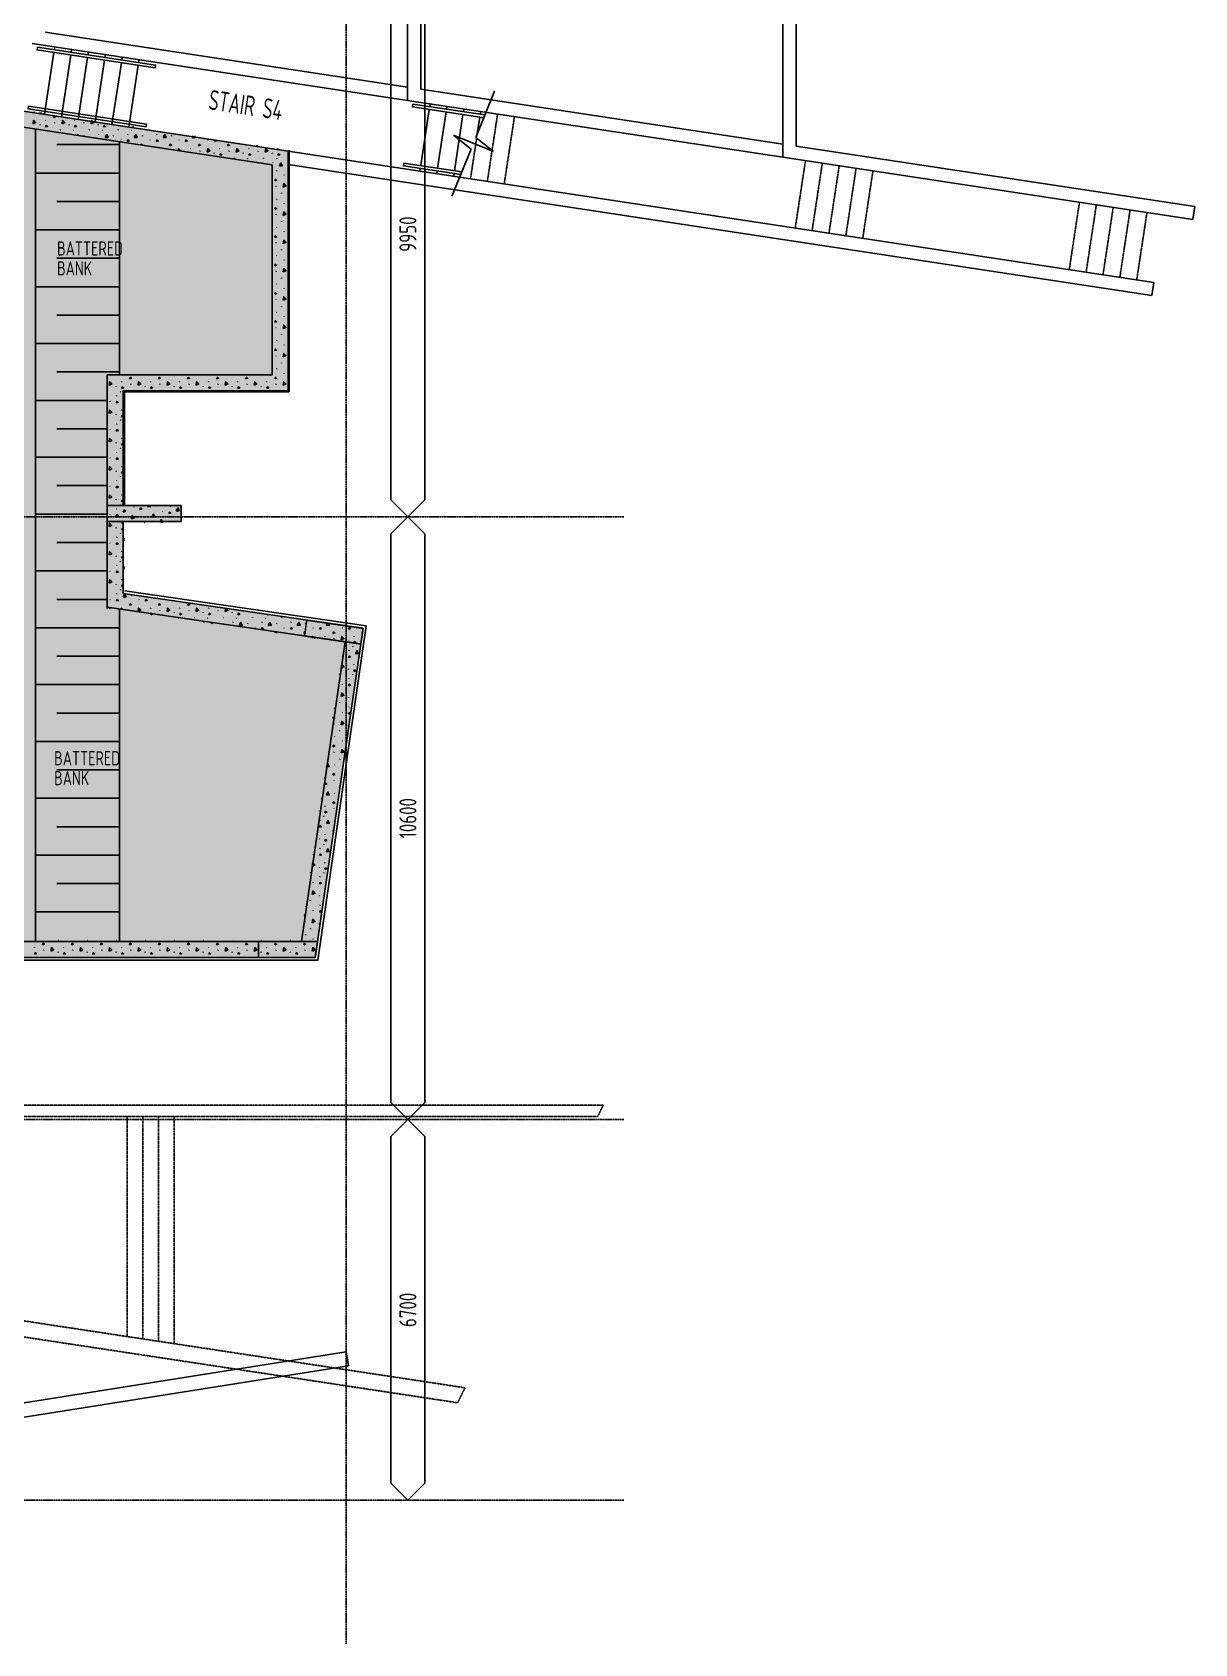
# Model space of a CAD drawing. Header units: millimetres. Extents: x -45258 to 103756, y -3540 to 105026.
# Drawn here: x 73453 to 93894, y -2981 to 25369 of the extents above; entities that cross this region are included whole.
import ezdxf
from ezdxf.enums import TextEntityAlignment as Align

# ---------------------------------------------------------------- set-up
doc = ezdxf.new("R2010")
doc.units = ezdxf.units.MM
doc.header["$LTSCALE"] = 0.4
for name, pattern in [('BLD-80-FL-2$0$CENTER', [50.8, 31.75, -6.35, 6.35, -6.35]), ('BLD-80-FL-2$0$DASHEDX2', [38.1, 25.4, -12.7]), ('BLD-80-FL-2$0$HIDDEN', [0.375, 0.25, -0.125])]:
    doc.linetypes.add(name, pattern=pattern)
for name, color, linetype in [('BLD-80-FL-2$0$FL-EXST-8CO', 8, 'Continuous'), ('BLD-80-FL-2$0$SI-HTCH-8C0', 8, 'Continuous'), ('BLD-80-FL-2$0$SR-METL-8CO-EXST', 8, 'Continuous'), ('BLD-80-FL-2$0$ST-EXST-7CO', 7, 'Continuous'), ('BLD-80-FL-2$0$ST-GRID-9CE', 9, 'BLD-80-FL-2$0$CENTER'), ('BLD-80-FL-2$0$TX-EXST-6CO', 6, 'Continuous'), ('BLD-80-FL-2$0$TX-MISC-7CO-100', 7, 'Continuous'), ('BLD-80-FL-2$0$WA-HTCH-8CO-EXST', 8, 'Continuous'), ('BLD-80-FL-2$0$WA-MASN-3CO-EXST', 3, 'Continuous'), ('BLD-80-FL-2$0$WA-MASN-6CO-EXST', 6, 'Continuous'), ('BLD-80-FL-2$0$WA-MASN-6DA2-EXST', 6, 'BLD-80-FL-2$0$DASHEDX2'), ('XREF', 8, 'Continuous')]:
    doc.layers.add(name, color=color, linetype=linetype)
doc.layers.add('BLD-80-FL-2$0$SI-BUIL-253CO', color=253, linetype='Continuous', lineweight=25)
doc.styles.add('BLD-80-FL-2$0$ISO3098B', font='isocp2.shx', dxfattribs={"width": 0.8})
doc.styles.add('BLD-80-FL-2$0$STANDARD', font='isocp2.shx', dxfattribs={"width": 0.8})
doc.dimstyles.new('BLD-80-FL-2$0$GRID-DIMS-100', dxfattribs={"dimtxt": 300, "dimasz": 100, "dimexe": 3, "dimexo": 1, "dimgap": 0.5, "dimtad": 0, "dimdec": 1, "dimdsep": 46, "dimtxsty": 'BLD-80-FL-2$0$STANDARD', "dimblk": 'BLD-80-FL-2$0$GRID-DIMS', "dimcen": 2.5, "dimdle": 3, "dimse1": 1, "dimse2": 1, "dimsd1": 1, "dimsd2": 1, "dimclrd": 255, "dimclre": 8, "dimclrt": 2, "dimadec": 0, "dimazin": 0, "dimtfac": 1, "dimtdec": 1, "dimtmove": 2, "dimatfit": 3, "dimldrblk": 'BLD-80-FL-2$0$_None', "dimfxl": 3, "dimtolj": 1, "dimtzin": 0, "dimarcsym": 0})

# ---------------------------------------------------------------- blocks, each defined once
blk = doc.blocks.new('*D59')
at = {"layer": 'Defpoints', "color": 0, "transparency": 16777216}
for p in [(80285, 6700), (80285, 6700), (80285, 0)]:
    blk.add_point(p, dxfattribs=at)
at = {"layer": 'BLD-80-FL-2$0$TX-MISC-7CO-100', "color": 2, "transparency": 16777216, "insert": (80285, 3350), "char_height": 300, "attachment_point": 5, "rotation": 90, "style": 'BLD-80-FL-2$0$STANDARD'}
blk.add_mtext('\\A1;6700', dxfattribs=at)
blk = doc.blocks.new('BLD-80-FL-2$0$_None')
blk = doc.blocks.new('BLD-80-FL-2$0$GRID-DIMS')
for p in [(-3, 3), (-3, -3)]:
    blk.add_line(p, (0, 0))
blk = doc.blocks.new('*D60')
at = {"layer": 'Defpoints', "color": 0, "transparency": 16777216}
for p in [(80285, 27250), (80285, 27250), (80285, 17300)]:
    blk.add_point(p, dxfattribs=at)
at = {"layer": 'BLD-80-FL-2$0$TX-MISC-7CO-100', "color": 2, "transparency": 16777216, "insert": (80285, 22275), "char_height": 300, "attachment_point": 5, "rotation": 90, "style": 'BLD-80-FL-2$0$STANDARD'}
blk.add_mtext('\\A1;9950', dxfattribs=at)
blk = doc.blocks.new('*D61')
at = {"layer": 'Defpoints', "color": 0, "transparency": 16777216}
for p in [(80285, 17300), (80285, 17300), (80285, 6700)]:
    blk.add_point(p, dxfattribs=at)
at = {"layer": 'BLD-80-FL-2$0$TX-MISC-7CO-100', "color": 2, "transparency": 16777216, "insert": (80285, 12000), "char_height": 300, "attachment_point": 5, "rotation": 90, "style": 'BLD-80-FL-2$0$STANDARD'}
blk.add_mtext('\\A1;10600', dxfattribs=at)
blk = doc.blocks.new('BLD-80-FL-2', base_point=(226.58, 457.44))
at = {"layer": 'BLD-80-FL-2$0$SI-BUIL-253CO'}
h = blk.add_hatch(color=256, dxfattribs=at)
h.dxf.hatch_style = 1
h.paths.add_polyline_path([(79497.19, 15340.27), (75279.99, 15952.41), (75279.99, 17220), (76299.98, 17220), (76299.98, 17500), (75279.99, 17500), (75279.98, 19520), (78179.98, 19520), (78179.98, 23732.81), (69299.98, 25079.82), (69299.98, 24796.62), (69251.99, 24480.24), (69138.07, 24062.6), (69424.79, 24019.11), (69529.76, 24711.14), (72449.98, 24268.19), (72449.98, 17500.05), (71699.99, 17500.05), (71699.99, 17100.04), (72449.98, 17100.04), (72449.99, 9880.05), (72049.99, 9880.05), (72049.99, 9500.05), (72454.99, 9500.05), (72454.99, 6950.04), (65099.99, 6950.02), (65099.99, 6450.04), (66049.98, 6450.04), (66049.98, 150.05), (65099.98, 150.04), (65099.98, -129.96), (66899.98, -129.95), (66899.98, 150.05), (66349.98, 150.05), (66349.98, 1795.51), (73349.99, 2900.8), (73349.99, 9550.05), (78656.72, 9550.05)])
at = {"layer": 'BLD-80-FL-2$0$FL-EXST-8CO'}
for p, q in [((74075.46, 25569.15), (74067.96, 25519.71)), ((74372.07, 25524.16), (74364.57, 25474.72)), ((74060.46, 25470.28), (73895.49, 24382.72)), ((74357.07, 25425.29), (74192.1, 24337.73)), ((74653.68, 25380.3), (74488.7, 24292.74)), ((74668.67, 25479.16), (74661.18, 25429.73)), ((74950.28, 25335.3), (74785.31, 24247.75)), ((74965.28, 25434.17), (74957.78, 25384.74)), ((75246.89, 25290.31), (75081.92, 24202.75)), ((75261.89, 25389.18), (75254.39, 25339.74)), ((75543.5, 25245.32), (75378.52, 24157.76)), ((75558.49, 25344.19), (75551, 25294.75)), ((81478.68, 23972.52), (81810.2, 24787.69)), ((80660.46, 24469.12), (80510.49, 23480.43)), ((80675.46, 24567.99), (80667.96, 24518.55)), ((80957.07, 24424.13), (80807.1, 23435.44)), ((80972.07, 24523), (80964.57, 24473.56)), ((81268.68, 24478), (81261.18, 24428.57)), ((81565.28, 24433.01), (81557.78, 24383.58)), ((81253.68, 24379.13), (81103.7, 23390.45)), ((81550.28, 24334.14), (81505.39, 24038.2)), ((81085.24, 24013.79), (81789.25, 23727.47)), ((81395.8, 23768.73), (81085.24, 24013.79)), ((81789.25, 23727.47), (81478.68, 23972.52)), ((81060.51, 22944.3), (81395.8, 23768.73)), ((80502.99, 23431), (80495.49, 23381.56)), ((80799.6, 23386), (80792.1, 23336.57)), ((81096.2, 23341.01), (81088.71, 23291.58))]:
    blk.add_line(p, q, dxfattribs=at)
at = {"layer": 'BLD-80-FL-2$0$SI-BUIL-253CO', "flags": 128}
blk.add_lwpolyline([(69299.98, 25079.82), (78179.98, 23732.81), (78179.98, 19520), (75279.98, 19520), (75279.99, 17500), (76299.98, 17500), (76299.98, 17220), (75279.99, 17220), (75279.99, 15952.41), (79497.19, 15340.27), (78656.72, 9550.05), (73349.99, 9550.05)], dxfattribs=at)
blk.add_lwpolyline([(69299.98, 25079.82), (78179.98, 23732.81), (78179.98, 19520), (75279.98, 19520), (75279.99, 17500), (76299.98, 17500), (76299.98, 17220), (75279.99, 17220), (75279.99, 15952.41), (79497.19, 15340.27), (78656.72, 9550.05), (73349.99, 9550.05)], dxfattribs=at)
at = {"layer": 'BLD-80-FL-2$0$SI-HTCH-8C0'}
for p, q in [((73740, 9850.05), (73739.98, 24123.11)), ((85138.44, 24113.51), (85141.73, 24120.68)), ((75214.98, 23850.05), (74114.98, 23850.05)), ((75214.98, 19800), (75214.98, 23899.35)), ((75214.98, 23350.05), (73739.99, 23350.05)), ((75214.98, 22850.05), (74114.98, 22850.05)), ((75214.98, 22350.05), (73739.99, 22350.05)), ((75214.98, 21850.05), (74114.98, 21850.05)), ((75214.98, 21350.05), (73739.99, 21350.05)), ((75214.98, 20850.05), (74114.98, 20850.05)), ((75214.98, 20350.05), (73739.99, 20350.05)), ((75214.98, 19850.05), (74114.98, 19850.05)), ((74999.98, 19350.05), (73739.99, 19350.05)), ((74999.98, 18850.05), (74114.98, 18850.05)), ((74999.98, 18350.05), (73739.99, 18350.05)), ((74999.98, 17850.05), (74114.98, 17850.05)), ((74999.99, 17350.05), (73739.99, 17350.05)), ((74999.99, 16850.05), (74114.98, 16850.05)), ((74999.99, 16350.05), (73739.99, 16350.05)), ((74999.99, 15850.05), (74114.98, 15850.05)), ((75214.99, 9850.05), (75214.99, 15678.91)), ((75214.99, 15350.05), (73739.99, 15350.05)), ((75214.99, 14850.05), (74114.99, 14850.05)), ((75214.99, 14350.05), (73739.99, 14350.05)), ((75214.99, 13850.05), (74114.99, 13850.05)), ((75214.99, 13350.05), (73739.99, 13350.05)), ((75214.99, 12850.05), (74114.99, 12850.05)), ((75214.99, 12350.05), (73739.99, 12350.05)), ((75214.99, 11850.05), (74114.99, 11850.05)), ((75214.99, 11350.05), (73740, 11350.05)), ((75214.99, 10850.05), (74114.99, 10850.05)), ((75214.99, 10350.05), (73740, 10350.05))]:
    blk.add_line(p, q, dxfattribs=at)
at = {"layer": 'BLD-80-FL-2$0$SR-METL-8CO-EXST'}
for points in [[(73771.35, 25564.71), (75847.6, 25249.76), (75840.1, 25200.32), (73763.86, 25515.27)], [(73613.88, 24526.59), (75690.13, 24211.64), (75682.63, 24162.2), (73606.38, 24477.15)], [(80371.36, 24563.55), (81635.78, 24371.75), (81628.28, 24322.31), (80363.86, 24514.11)]]:
    blk.add_lwpolyline(points, close=True, dxfattribs=at)
blk.add_lwpolyline([(81214.55, 23323.06), (80206.38, 23475.99), (80213.88, 23525.42), (81233.92, 23370.69)], dxfattribs=at)
at = {"layer": 'BLD-80-FL-2$0$ST-EXST-7CO', "linetype": 'BLD-80-FL-2$0$HIDDEN', "ltscale": 100}
for p, q in [((81861.89, 24388.02), (81681.92, 23201.59)), ((82158.5, 24343.03), (81978.53, 23156.6)), ((81493.64, 23960.72), (81385.31, 23246.58)), ((87275.46, 23566.83), (87095.49, 22380.4)), ((87572.07, 23521.83), (87392.1, 22335.41)), ((87868.68, 23476.84), (87688.71, 22290.42)), ((88165.28, 23431.85), (87985.31, 22245.42)), ((88461.89, 23386.86), (88281.92, 22200.43)), ((92093.59, 22835.96), (91913.62, 21649.53)), ((92390.19, 22790.97), (92210.22, 21604.54)), ((92686.8, 22745.98), (92506.83, 21559.55)), ((92983.41, 22700.98), (92803.44, 21514.56)), ((93280.01, 22655.99), (93100.04, 21469.56))]:
    blk.add_line(p, q, dxfattribs=at)
blk.add_lwpolyline([(75299.99, 17499.99), (75299.98, 19500), (78199.98, 19500), (78199.98, 23750)], dxfattribs=at)
for points in [[(78467.34, 15206.82), (79456.97, 15063.18), (79497.19, 15340.27), (78507.56, 15483.92)], [(77656.72, 9830.05), (78697.37, 9830.05), (78656.72, 9550.05), (77656.72, 9550.05)]]:
    blk.add_lwpolyline(points, close=True, dxfattribs=at)
at = {"layer": 'BLD-80-FL-2$0$ST-GRID-9CE'}
for p, q in [((79200, -2523.99), (79200, 31750)), ((84082.76, 17300), (-5320.19, 17300)), ((84082.76, 6700), (-5320.19, 6700)), ((84082.76, 0), (-5320.19, 0))]:
    blk.add_line(p, q, dxfattribs=at)
at = {"layer": 'BLD-80-FL-2$0$TX-MISC-7CO-100'}
for p, q in [((79985.37, 26950.08), (79985.37, 17600.08)), ((80585.37, 17600.08), (80585.37, 26950.08)), ((79985.37, 17600.08), (80285.37, 17300.08)), ((80285.37, 17300.08), (80585.37, 17600.08)), ((80285.37, 17300.08), (79985.37, 17000.08)), ((80585.37, 17000.08), (80285.37, 17300.08)), ((79985.37, 17000.08), (79985.37, 7000.08)), ((80585.37, 7000.08), (80585.37, 17000.08)), ((79985.37, 7000.08), (80285.37, 6700.08)), ((80285.37, 6700.08), (80585.37, 7000.08)), ((80285.37, 6700.08), (79985.37, 6400.08)), ((80585.37, 6400.08), (80285.37, 6700.08)), ((79985.37, 6400.08), (79985.37, 300.08)), ((80585.37, 300.08), (80585.37, 6400.08)), ((79985.37, 300.08), (80285.37, 0.08)), ((80285.37, 0.08), (80585.37, 300.08))]:
    blk.add_line(p, q, dxfattribs=at)
at = {"layer": 'BLD-80-FL-2$0$WA-HTCH-8CO-EXST'}
for p, q in [((73707.54, 24430.53), (73711.8, 24424.13)), ((73819.43, 24402.82), (73824.64, 24413.67)), ((73844.52, 24410.66), (73819.43, 24402.82)), ((73817.03, 24201.29), (73818.1, 24191.7)), ((73889.77, 24104.45), (73892.8, 24099.9)), ((73894.03, 24102.02), (73895.74, 24099.46)), ((73912.16, 24271.75), (73916.42, 24281.34)), ((74074.13, 24228.06), (74078.39, 24237.65)), ((74171.1, 24104.45), (74175.36, 24114.04)), ((74327.48, 24201.29), (74328.55, 24191.7)), ((74400.22, 24104.45), (74404.48, 24098.05)), ((74404.48, 24102.02), (74408.74, 24095.62)), ((74422.61, 24271.75), (74426.87, 24281.34)), ((74584.58, 24228.06), (74588.84, 24237.65)), ((74681.55, 24104.45), (74685.81, 24114.04)), ((74714.22, 24217.03), (74722.6, 24277.47)), ((74837.93, 24201.29), (74839, 24191.7)), ((74910.67, 24104.45), (74914.93, 24098.05)), ((74914.93, 24102.02), (74919.19, 24095.62)), ((75192, 24104.45), (75196.26, 24114.04)), ((75421.12, 24104.45), (75425.38, 24098.05)), ((75425.38, 24102.02), (75429.64, 24095.62)), ((75445.64, 24159.86), (75449.19, 24167.25)), ((75462.73, 24165.2), (75445.64, 24159.86)), ((75702.45, 24104.45), (75706.71, 24114.04)), ((74340.26, 24032.03), (74341.6, 24035.05)), ((74595.24, 24000.95), (74599.5, 24010.54)), ((74847.79, 24025.46), (74852.05, 24035.05)), ((75105.69, 24000.95), (75109.95, 24010.54)), ((75238.89, 23932.75), (75243.15, 23926.35)), ((75358.24, 24025.46), (75362.5, 24035.05)), ((75616.14, 24000.95), (75620.4, 24010.54)), ((75749.34, 23932.75), (75753.6, 23926.35)), ((75868.69, 24025.46), (75872.95, 24035.05)), ((76126.59, 24000.95), (76130.85, 24010.54)), ((76259.79, 23932.75), (76264.05, 23926.35)), ((76379.14, 24025.46), (76379.44, 24026.15)), ((76493.18, 23972.18), (76511.17, 24006.17)), ((76770.24, 23932.75), (76774.5, 23926.35)), ((77626.18, 23828.87), (77629.83, 23836.48)), ((77643.77, 23834.37), (77626.18, 23828.87)), ((76464.41, 23773.97), (76468.67, 23783.56)), ((76626.38, 23730.28), (76630.64, 23739.87)), ((76879.73, 23703.51), (76880.8, 23693.93)), ((76974.86, 23773.97), (76979.12, 23783.56)), ((77136.83, 23730.28), (77141.09, 23739.87)), ((77233.8, 23606.67), (77238.06, 23616.26)), ((77390.18, 23703.52), (77391.25, 23693.93)), ((77462.92, 23606.67), (77467.18, 23600.28)), ((77467.18, 23604.24), (77471.44, 23597.85)), ((77485.31, 23773.97), (77489.57, 23783.56)), ((77647.28, 23730.28), (77651.54, 23739.87)), ((77744.25, 23606.67), (77748.51, 23616.26)), ((77900.63, 23703.52), (77901.7, 23693.93)), ((77910.49, 23527.68), (77914.75, 23537.27)), ((77973.37, 23606.67), (77977.63, 23600.28)), ((77977.63, 23604.24), (77981.89, 23597.85)), ((77995.76, 23773.97), (77998.67, 23780.53)), ((77974.33, 23384.33), (77978.59, 23393.93)), ((78060.65, 23487.83), (78064.91, 23497.43)), ((78107.53, 23316.14), (78111.8, 23309.74)), ((77963.68, 23113.67), (77967.94, 23123.26)), ((78060.65, 22990.06), (78064.91, 22999.65)), ((77974.33, 22886.56), (77978.59, 22896.15)), ((78107.53, 22818.36), (78111.8, 22811.96)), ((77963.68, 22615.89), (77967.94, 22625.48)), ((77974.33, 22388.78), (77978.6, 22398.37)), ((78060.65, 22492.28), (78064.91, 22501.87)), ((77963.68, 22118.11), (77967.94, 22127.7)), ((78107.54, 22320.58), (78111.8, 22314.18)), ((77974.33, 21891), (77978.6, 21900.59)), ((78060.65, 21994.5), (78064.91, 22004.09)), ((77963.68, 21620.33), (77967.94, 21629.92)), ((78107.54, 21822.8), (78111.8, 21816.41)), ((77974.33, 21393.22), (77978.6, 21402.81)), ((78060.65, 21496.72), (78064.91, 21506.31)), ((78107.54, 21325.02), (78111.8, 21318.63)), ((77963.68, 21122.55), (77967.94, 21132.14)), ((78060.65, 20998.94), (78064.91, 21008.54)), ((77974.33, 20895.44), (77978.6, 20905.04)), ((78107.54, 20827.25), (78111.8, 20820.85)), ((77963.68, 20624.78), (77967.94, 20634.37)), ((78060.65, 20501.17), (78064.91, 20510.76)), ((77963.68, 20127), (77967.94, 20136.59)), ((77974.33, 20397.67), (77978.6, 20407.26)), ((78107.54, 20329.47), (78111.8, 20323.07)), ((77974.33, 19899.89), (77978.6, 19909.48)), ((78060.65, 20003.39), (78064.91, 20012.98)), ((75154.33, 19602.45), (75155.4, 19592.86)), ((75249.46, 19672.91), (75253.72, 19682.5)), ((75411.43, 19629.22), (75415.69, 19638.81)), ((75664.78, 19602.45), (75665.85, 19592.86)), ((75759.91, 19672.91), (75764.17, 19682.5)), ((75921.88, 19629.22), (75926.14, 19638.81)), ((76175.23, 19602.45), (76176.3, 19592.86)), ((76270.36, 19672.91), (76274.62, 19682.5)), ((76432.33, 19629.22), (76436.59, 19638.81)), ((76685.68, 19602.45), (76686.75, 19592.86)), ((76780.81, 19672.91), (76785.07, 19682.5)), ((76942.78, 19629.22), (76947.04, 19638.81)), ((77196.13, 19602.45), (77197.2, 19592.86)), ((77291.26, 19672.91), (77295.52, 19682.5)), ((77453.23, 19629.22), (77457.49, 19638.81)), ((77706.58, 19602.45), (77707.65, 19592.87)), ((77801.71, 19672.91), (77805.97, 19682.5)), ((77963.68, 19629.22), (77967.94, 19638.81)), ((78107.54, 19831.69), (78111.8, 19825.29)), ((74999.98, 19510.18), (75002.21, 19515.2)), ((75044.84, 19333.91), (75049.1, 19327.51)), ((75164.19, 19426.62), (75168.45, 19436.21)), ((75227.07, 19505.61), (75231.33, 19499.21)), ((75231.33, 19503.18), (75235.59, 19496.78)), ((74999.98, 19012.4), (75002.21, 19017.42)), ((75154.33, 19104.67), (75155.4, 19095.09)), ((75227.07, 19007.83), (75231.33, 19001.43)), ((75231.33, 19005.4), (75235.59, 18999)), ((75249.46, 19175.13), (75253.72, 19184.72)), ((75044.84, 18836.13), (75049.1, 18829.73)), ((75164.19, 18928.84), (75168.45, 18938.43)), ((74999.98, 18514.63), (75002.21, 18519.64)), ((75154.33, 18606.9), (75155.4, 18597.31)), ((75164.19, 18431.06), (75168.45, 18440.65)), ((75227.07, 18510.05), (75231.33, 18503.66)), ((75231.33, 18507.62), (75235.59, 18501.23)), ((75249.46, 18677.35), (75253.72, 18686.94)), ((75044.84, 18338.35), (75049.1, 18331.96)), ((75249.46, 18179.58), (75253.72, 18189.17)), ((74999.98, 18016.85), (75002.21, 18021.86)), ((75154.33, 18109.12), (75155.4, 18099.53)), ((75164.19, 17933.28), (75168.45, 17942.87)), ((75227.07, 18012.27), (75231.33, 18005.88)), ((75231.33, 18009.84), (75235.59, 18003.45)), ((75044.84, 17840.57), (75049.1, 17834.18)), ((75154.33, 17611.34), (75155.4, 17601.75)), ((75249.46, 17681.8), (75253.72, 17691.39)), ((74999.99, 17519.07), (75002.22, 17524.09)), ((75044.84, 17342.8), (75049.1, 17336.4)), ((75164.19, 17435.5), (75168.45, 17445.09)), ((75227.07, 17514.5), (75231.33, 17508.1)), ((75231.33, 17512.07), (75235.59, 17505.67)), ((75278.23, 17382.23), (75299.99, 17423.32)), ((75299.99, 17383.99), (75279.3, 17382.23)), ((75295.97, 17296.46), (75301.57, 17305.33)), ((75467.42, 17476.16), (75470.72, 17469.22)), ((75647.11, 17289.64), (75652.71, 17298.52)), ((75704.06, 17481.65), (75717.46, 17500)), ((75850.55, 17489.46), (75856.15, 17498.34)), ((75972.58, 17402.84), (75975.88, 17395.89)), ((76104.01, 17477.44), (76109.6, 17486.32)), ((74999.99, 17021.29), (75002.22, 17026.31)), ((75154.33, 17113.56), (75155.4, 17103.97)), ((75227.07, 17016.72), (75231.33, 17010.32)), ((75231.33, 17014.29), (75235.59, 17007.89)), ((75249.46, 17184.02), (75253.72, 17193.61)), ((75542.85, 17233.57), (75542.53, 17223.93)), ((75801.13, 17223.13), (75806.72, 17232.01)), ((76152.27, 17216.31), (76157.86, 17225.19)), ((75044.84, 16845.02), (75049.1, 16838.62)), ((75164.19, 16937.73), (75168.45, 16947.32)), ((75278.23, 16884.45), (75299.99, 16925.54)), ((75299.99, 16886.21), (75279.3, 16884.45)), ((74999.99, 16523.51), (75002.22, 16528.53)), ((75154.33, 16615.78), (75155.4, 16606.2)), ((75164.19, 16439.95), (75168.45, 16449.54)), ((75227.07, 16518.94), (75231.33, 16512.54)), ((75231.33, 16516.51), (75235.6, 16510.11)), ((75249.46, 16686.24), (75253.72, 16695.83)), ((75044.84, 16347.24), (75049.1, 16340.84)), ((75249.46, 16188.46), (75253.72, 16198.05)), ((75278.23, 16386.67), (75299.99, 16427.76)), ((75299.99, 16388.43), (75279.3, 16386.67)), ((74999.99, 16025.74), (75002.22, 16030.75)), ((75154.33, 16118.01), (75155.4, 16108.42)), ((75164.19, 15942.17), (75168.45, 15951.76)), ((75227.07, 16021.16), (75231.33, 16014.77)), ((75231.33, 16018.73), (75235.6, 16012.34)), ((75422.09, 15917.66), (75426.35, 15927.25)), ((75044.84, 15849.46), (75049.1, 15843.07)), ((75249.46, 15690.69), (75253.72, 15700.28)), ((75411.43, 15646.99), (75415.69, 15656.58)), ((75555.29, 15849.46), (75559.55, 15843.07)), ((75664.78, 15620.23), (75665.85, 15610.64)), ((75759.91, 15690.69), (75764.17, 15700.28)), ((75921.88, 15646.99), (75926.14, 15656.58)), ((76175.23, 15620.23), (76176.3, 15610.64)), ((76177.63, 15821.76), (76177.79, 15822.09)), ((76178.41, 15822), (76177.63, 15821.76)), ((76270.36, 15690.69), (76274.62, 15700.28)), ((76432.33, 15646.99), (76436.59, 15656.59)), ((76685.68, 15620.23), (76686.75, 15610.64)), ((76780.81, 15690.69), (76785.07, 15700.28)), ((76942.78, 15646.99), (76947.04, 15656.59)), ((77072.42, 15635.97), (77080.07, 15691.12)), ((77196.13, 15620.23), (77197.2, 15610.64)), ((76247.97, 15523.38), (76252.23, 15516.99)), ((76252.23, 15520.96), (76256.5, 15514.56)), ((76529.3, 15523.39), (76533.57, 15532.98)), ((76695.54, 15444.39), (76699.8, 15453.98)), ((76758.42, 15523.39), (76762.68, 15516.99)), ((76762.68, 15520.96), (76766.95, 15514.56)), ((76953.44, 15419.89), (76957.7, 15429.48)), ((77039.75, 15523.39), (77044.02, 15532.98)), ((77205.99, 15444.39), (77210.25, 15453.98)), ((77268.87, 15523.39), (77273.13, 15516.99)), ((77273.13, 15520.96), (77277.4, 15514.56)), ((77463.89, 15419.89), (77468.15, 15429.48)), ((77550.2, 15523.39), (77554.47, 15532.98)), ((77597.09, 15351.69), (77601.35, 15345.29)), ((77716.44, 15444.39), (77720.7, 15453.98)), ((77779.32, 15523.39), (77783.58, 15516.99)), ((77783.58, 15520.96), (77787.85, 15514.56)), ((77803.84, 15578.8), (77807.1, 15585.59)), ((77819.73, 15583.76), (77803.84, 15578.8)), ((77974.34, 15419.89), (77978.6, 15429.48)), ((78060.65, 15523.39), (78064.92, 15532.98)), ((78107.54, 15351.69), (78111.8, 15345.29)), ((78226.89, 15444.39), (78231.15, 15453.98)), ((78484.79, 15419.89), (78489.05, 15429.48)), ((78617.99, 15351.69), (78622.25, 15345.29)), ((78737.34, 15444.39), (78739.92, 15450.19)), ((78851.38, 15391.12), (78872.47, 15430.95)), ((79128.44, 15351.69), (79132.7, 15345.29)), ((78822.61, 15192.91), (78826.87, 15202.5)), ((78984.58, 15149.22), (78988.85, 15158.81)), ((79237.94, 15122.45), (79239, 15112.86)), ((79333.06, 15192.91), (79337.32, 15202.5)), ((79484.23, 15251.03), (79473.93, 15247.81)), ((79128.44, 14853.91), (79132.7, 14847.51)), ((79247.79, 14946.62), (79252.05, 14956.21)), ((79310.67, 15025.61), (79314.93, 15019.21)), ((79314.93, 15023.18), (79319.2, 15016.78)), ((79081.55, 14527.83), (79085.82, 14537.42)), ((79237.94, 14624.67), (79239, 14615.09)), ((79310.67, 14527.83), (79314.93, 14521.44)), ((79314.93, 14525.4), (79319.2, 14519.01)), ((79333.06, 14695.13), (79337.32, 14704.72)), ((79128.44, 14356.13), (79132.71, 14349.74)), ((79247.79, 14448.84), (79252.05, 14458.43)), ((78995.24, 13926.55), (78999.5, 13936.14)), ((79081.56, 14030.05), (79085.82, 14039.64)), ((79237.94, 14126.9), (79239, 14117.31)), ((79247.79, 13951.06), (79252.05, 13960.65)), ((78984.58, 13655.88), (78988.85, 13665.48)), ((79128.44, 13858.35), (79132.71, 13851.96)), ((79237.94, 13629.12), (79239, 13619.53)), ((78995.24, 13428.78), (78999.5, 13438.37)), ((79081.56, 13532.28), (79085.82, 13541.87)), ((79128.44, 13360.58), (79132.71, 13354.18)), ((78984.58, 13158.11), (78988.85, 13167.7)), ((79081.56, 13034.5), (79085.82, 13044.09)), ((78995.24, 12931), (78999.5, 12940.59)), ((79128.44, 12862.8), (79132.71, 12856.4)), ((78800.22, 12536.72), (78804.49, 12530.32)), ((78804.49, 12534.29), (78808.75, 12527.89)), ((78822.61, 12704.02), (78826.87, 12713.61)), ((78984.58, 12660.33), (78988.85, 12669.92)), ((79081.56, 12536.72), (79085.82, 12546.31)), ((78822.61, 12206.24), (78826.87, 12215.83)), ((78995.24, 12433.22), (78999.5, 12442.81)), ((78728.1, 12130.26), (78728.56, 12126.2)), ((78737.34, 11959.95), (78741.61, 11969.54)), ((78800.22, 12038.94), (78804.49, 12032.55)), ((78804.49, 12036.51), (78808.75, 12030.12)), ((78984.58, 12162.55), (78988.85, 12172.14)), ((78995.24, 11935.44), (78999.5, 11945.03)), ((78727.49, 11638.01), (78728.56, 11628.42)), ((78822.61, 11708.46), (78826.88, 11718.06)), ((78978.68, 11768.11), (78963.48, 11763.36)), ((78617.99, 11369.46), (78622.26, 11363.07)), ((78737.34, 11462.17), (78741.61, 11471.76)), ((78800.22, 11541.16), (78804.49, 11534.77)), ((78804.49, 11538.73), (78808.75, 11532.34)), ((78727.49, 11140.23), (78728.56, 11130.64)), ((78822.61, 11210.69), (78826.88, 11220.28)), ((78571.11, 11043.39), (78575.37, 11052.98)), ((78618, 10871.69), (78622.26, 10865.29)), ((78737.34, 10964.39), (78741.61, 10973.98)), ((78800.22, 11043.39), (78804.49, 11036.99)), ((78804.49, 11040.96), (78808.75, 11034.56)), ((78851.39, 10911.12), (78855.38, 10918.66)), ((78854.31, 10911.27), (78852.45, 10911.12)), ((78571.11, 10545.61), (78575.37, 10555.2)), ((78727.49, 10642.45), (78728.56, 10632.86)), ((78800.22, 10545.61), (78801.05, 10544.37)), ((78822.61, 10712.91), (78826.88, 10722.5)), ((78484.79, 10442.11), (78489.06, 10451.7)), ((78618, 10373.91), (78622.26, 10367.51)), ((78737.34, 10466.61), (78741.61, 10476.21)), ((78474.14, 10171.44), (78478.4, 10181.03)), ((78484.79, 9944.33), (78489.06, 9953.92)), ((78571.11, 10047.83), (78575.37, 10057.42)), ((78727.49, 10144.67), (78728.56, 10135.08)), ((73718.11, 9717.35), (73722.38, 9726.94)), ((73880.09, 9673.66), (73884.35, 9683.25)), ((74133.44, 9646.89), (74134.51, 9637.3)), ((74135.84, 9848.42), (74136.62, 9850.05)), ((74141.05, 9850.05), (74135.84, 9848.42)), ((74228.56, 9717.35), (74232.83, 9726.94)), ((74390.54, 9673.66), (74394.8, 9683.25)), ((74643.89, 9646.89), (74644.96, 9637.3)), ((74646.29, 9848.42), (74647.07, 9850.05)), ((74651.5, 9850.05), (74646.29, 9848.42)), ((74739.01, 9717.35), (74743.28, 9726.94)), ((74900.99, 9673.66), (74905.25, 9683.25)), ((75154.34, 9646.89), (75155.41, 9637.3)), ((75156.74, 9848.42), (75157.52, 9850.05)), ((75161.95, 9850.05), (75156.74, 9848.42)), ((75249.46, 9717.35), (75253.73, 9726.94)), ((75411.44, 9673.66), (75415.7, 9683.25)), ((75664.79, 9646.89), (75665.86, 9637.3)), ((75667.19, 9848.42), (75667.97, 9850.05)), ((75672.4, 9850.05), (75667.19, 9848.42)), ((75759.91, 9717.35), (75764.18, 9726.94)), ((75921.89, 9673.66), (75926.15, 9683.25)), ((76175.24, 9646.89), (76176.31, 9637.3)), ((76177.64, 9848.42), (76178.42, 9850.05)), ((76182.85, 9850.05), (76177.64, 9848.42)), ((76270.36, 9717.35), (76274.63, 9726.94)), ((76432.34, 9673.66), (76436.6, 9683.25)), ((76685.69, 9646.89), (76686.76, 9637.3)), ((76688.09, 9848.42), (76688.87, 9850.05)), ((76693.3, 9850.05), (76688.09, 9848.42)), ((76780.81, 9717.35), (76785.08, 9726.94)), ((76942.79, 9673.66), (76947.05, 9683.25)), ((77196.14, 9646.89), (77197.21, 9637.3)), ((77198.54, 9848.42), (77199.32, 9850.05)), ((77203.75, 9850.05), (77198.54, 9848.42)), ((77291.26, 9717.35), (77295.53, 9726.94)), ((77453.24, 9673.66), (77457.5, 9683.25)), ((77706.59, 9646.89), (77707.66, 9637.31)), ((77708.99, 9848.42), (77709.77, 9850.05)), ((77714.2, 9850.05), (77708.99, 9848.42)), ((77801.71, 9717.35), (77805.98, 9726.94)), ((77963.69, 9673.66), (77967.95, 9683.25)), ((78217.04, 9646.89), (78218.11, 9637.31)), ((78219.44, 9848.42), (78220.22, 9850.05)), ((78224.65, 9850.05), (78219.44, 9848.42)), ((78312.16, 9717.35), (78316.43, 9726.94)), ((78474.14, 9673.66), (78478.4, 9683.25)), ((78618, 9876.13), (78622.26, 9869.73)), ((73977.06, 9550.05), (73981.32, 9559.64)), ((74487.51, 9550.05), (74491.77, 9559.64)), ((74997.96, 9550.05), (75002.22, 9559.64)), ((75508.41, 9550.05), (75512.67, 9559.64)), ((76018.86, 9550.05), (76023.12, 9559.64)), ((76529.31, 9550.05), (76533.57, 9559.64)), ((77039.76, 9550.05), (77044.02, 9559.64)), ((77550.21, 9550.05), (77554.47, 9559.64)), ((78060.66, 9550.05), (78064.92, 9559.64)), ((78571.11, 9550.05), (78575.37, 9559.64))]:
    blk.add_line(p, q, dxfattribs=at)
for points in [[(73693.32, 24217.03), (73701.77, 24277.94), (73739.93, 24238.53), (73694.32, 24217.39)], [(73914.29, 24159.86), (73927.08, 24186.5), (73948.39, 24170.51), (73914.29, 24159.86)], [(74053.03, 24326.65), (74065.81, 24353.29), (74087.13, 24337.3), (74053.03, 24326.65)], [(74203.77, 24217.03), (74212.22, 24277.94), (74250.38, 24238.53), (74204.77, 24217.39)], [(74424.74, 24159.86), (74437.53, 24186.5), (74458.84, 24170.51), (74424.74, 24159.86)], [(74723.22, 24277.37), (74760.83, 24238.53), (74715.22, 24217.39)], [(74935.19, 24159.86), (74947.98, 24186.5), (74969.29, 24170.51), (74935.19, 24159.86)], [(74472.45, 24011.98), (74480.15, 24026.52), (74487.68, 24009.67)], [(74961.83, 23972.18), (74990.6, 24026.52), (75012.98, 23976.44), (74962.89, 23972.18)], [(75350.78, 23905.04), (75363.57, 23931.68), (75384.88, 23915.7), (75350.78, 23905.04)], [(75472.28, 23972.18), (75501.05, 24026.52), (75523.43, 23976.44), (75473.34, 23972.18)], [(75590.84, 23842.34), (75597.16, 23855.51), (75618.48, 23839.52), (75615.5, 23838.59)], [(75861.23, 23905.04), (75874.02, 23931.68), (75895.33, 23915.7), (75861.23, 23905.04)], [(75982.73, 23972.18), (76011.5, 24026.52), (76033.88, 23976.44), (75983.79, 23972.18)], [(76094.83, 23828.87), (76107.61, 23855.51), (76128.93, 23839.53), (76094.83, 23828.87)], [(76371.68, 23905.04), (76384.47, 23931.69), (76405.78, 23915.7), (76371.68, 23905.04)], [(76532.49, 24002.93), (76544.33, 23976.44), (76494.24, 23972.18)], [(76605.28, 23828.87), (76618.06, 23855.51), (76639.38, 23839.53), (76605.28, 23828.87)], [(76882.13, 23905.04), (76894.92, 23931.69), (76916.23, 23915.7), (76882.13, 23905.04)], [(77115.73, 23828.87), (77128.51, 23855.51), (77149.83, 23839.53), (77115.73, 23828.87)], [(76248.8, 23742.53), (76254.02, 23780.16), (76292.18, 23740.75), (76284.37, 23737.14)], [(76756.02, 23719.26), (76764.47, 23780.16), (76802.63, 23740.75), (76757.02, 23719.62)], [(76976.99, 23662.08), (76989.78, 23688.72), (77011.09, 23672.74), (76976.99, 23662.08)], [(77266.47, 23719.26), (77274.92, 23780.16), (77313.08, 23740.75), (77267.47, 23719.62)], [(77487.44, 23662.08), (77500.23, 23688.73), (77521.54, 23672.74), (77487.44, 23662.08)], [(77776.92, 23719.26), (77785.37, 23780.16), (77823.53, 23740.75), (77777.92, 23719.62)], [(77997.89, 23662.08), (78010.68, 23688.73), (78031.99, 23672.74), (77997.89, 23662.08)], [(78024.53, 23474.4), (78053.3, 23528.75), (78075.68, 23478.67), (78025.59, 23474.4)], [(77942.57, 23212.25), (77955.36, 23238.9), (77976.67, 23222.91), (77942.57, 23212.25)], [(78093.32, 23102.64), (78101.77, 23163.55), (78139.93, 23124.14), (78094.32, 23103)], [(77942.57, 22714.48), (77955.36, 22741.12), (77976.67, 22725.13), (77942.57, 22714.48)], [(78093.32, 22604.86), (78101.77, 22665.77), (78139.93, 22626.36), (78094.32, 22605.23)], [(77942.57, 22216.7), (77955.36, 22243.34), (77976.67, 22227.35), (77942.57, 22216.7)], [(78093.32, 22107.08), (78101.77, 22167.99), (78139.93, 22128.58), (78094.32, 22107.45)], [(77942.57, 21718.92), (77955.36, 21745.56), (77976.67, 21729.58), (77942.57, 21718.92)], [(78093.32, 21609.31), (78101.77, 21670.21), (78139.93, 21630.8), (78094.32, 21609.67)], [(77942.58, 21221.14), (77955.36, 21247.79), (77976.67, 21231.8), (77942.58, 21221.14)], [(78093.32, 21111.53), (78101.77, 21172.43), (78139.93, 21133.03), (78094.32, 21111.89)], [(77942.58, 20723.36), (77955.36, 20750.01), (77976.67, 20734.02), (77942.58, 20723.36)], [(78093.32, 20613.75), (78101.77, 20674.66), (78139.93, 20635.25), (78094.32, 20614.11)], [(77942.58, 20225.59), (77955.36, 20252.23), (77976.67, 20236.24), (77942.58, 20225.59)], [(78093.32, 20115.97), (78101.77, 20176.88), (78139.93, 20137.47), (78094.32, 20116.34)], [(75030.62, 19618.19), (75039.07, 19679.1), (75077.23, 19639.69), (75031.62, 19618.55)], [(75251.59, 19561.02), (75264.37, 19587.66), (75285.69, 19571.67), (75251.59, 19561.02)], [(75390.33, 19727.81), (75403.11, 19754.45), (75424.42, 19738.46), (75390.33, 19727.81)], [(75541.07, 19618.19), (75549.52, 19679.1), (75587.68, 19639.69), (75542.07, 19618.56)], [(75762.04, 19561.02), (75774.82, 19587.66), (75796.14, 19571.67), (75762.04, 19561.02)], [(75900.78, 19727.81), (75913.56, 19754.45), (75934.87, 19738.46), (75900.78, 19727.81)], [(76051.52, 19618.19), (76059.97, 19679.1), (76098.13, 19639.69), (76052.52, 19618.56)], [(76272.49, 19561.02), (76285.27, 19587.66), (76306.59, 19571.68), (76272.49, 19561.02)], [(76411.23, 19727.81), (76424.01, 19754.45), (76445.32, 19738.46), (76411.23, 19727.81)], [(76561.97, 19618.19), (76570.42, 19679.1), (76608.58, 19639.69), (76562.97, 19618.56)], [(76782.94, 19561.02), (76795.72, 19587.66), (76817.04, 19571.68), (76782.94, 19561.02)], [(76921.68, 19727.81), (76934.46, 19754.45), (76955.77, 19738.46), (76921.68, 19727.81)], [(77072.42, 19618.19), (77080.87, 19679.1), (77119.03, 19639.69), (77073.42, 19618.56)], [(77293.39, 19561.02), (77306.17, 19587.66), (77327.49, 19571.68), (77293.39, 19561.02)], [(77432.13, 19727.81), (77444.91, 19754.45), (77466.22, 19738.46), (77432.13, 19727.81)], [(77582.87, 19618.19), (77591.32, 19679.1), (77629.48, 19639.69), (77583.87, 19618.56)], [(77803.84, 19561.02), (77816.62, 19587.66), (77837.94, 19571.68), (77803.84, 19561.02)], [(77942.58, 19727.81), (77955.36, 19754.45), (77976.67, 19738.46), (77942.58, 19727.81)], [(78093.32, 19618.19), (78101.77, 19679.1), (78139.93, 19639.69), (78094.32, 19618.56)], [(75156.73, 19306.2), (75169.51, 19332.84), (75190.83, 19316.86), (75156.73, 19306.2)], [(75030.62, 19120.41), (75039.07, 19181.32), (75077.23, 19141.91), (75031.62, 19120.78)], [(75251.59, 19063.24), (75264.37, 19089.88), (75285.69, 19073.9), (75251.59, 19063.24)], [(75156.73, 18808.42), (75169.52, 18835.07), (75190.83, 18819.08), (75156.73, 18808.42)], [(75030.62, 18622.64), (75039.07, 18683.54), (75077.23, 18644.13), (75031.62, 18623)], [(75251.59, 18565.46), (75264.38, 18592.11), (75285.69, 18576.12), (75251.59, 18565.46)], [(75030.62, 18124.86), (75039.07, 18185.76), (75077.23, 18146.36), (75031.62, 18125.22)], [(75156.73, 18310.65), (75169.52, 18337.29), (75190.83, 18321.3), (75156.73, 18310.65)], [(75251.59, 18067.68), (75264.38, 18094.33), (75285.69, 18078.34), (75251.59, 18067.68)], [(75030.62, 17627.08), (75039.07, 17687.99), (75077.23, 17648.58), (75031.62, 17627.44)], [(75156.73, 17812.87), (75169.52, 17839.51), (75190.83, 17823.52), (75156.73, 17812.87)], [(75251.59, 17569.91), (75264.38, 17596.55), (75285.69, 17580.56), (75251.59, 17569.91)], [(75156.73, 17315.09), (75169.52, 17341.73), (75190.83, 17325.75), (75156.73, 17315.09)], [(75289.25, 17397.05), (75305.73, 17421.58), (75324.53, 17402.7), (75289.25, 17397.05)], [(75422.69, 17266.92), (75439.79, 17325.98), (75471.9, 17281.5), (75423.73, 17267.14)], [(75574.17, 17432.67), (75590.65, 17457.2), (75609.45, 17438.31), (75574.17, 17432.67)], [(75749.2, 17500), (75755.29, 17478.53), (75705.11, 17481.5)], [(75794.41, 17323.73), (75810.89, 17348.26), (75829.68, 17329.38), (75794.41, 17323.73)], [(76079.33, 17359.34), (76095.81, 17383.87), (76114.6, 17364.99), (76079.33, 17359.34)], [(76209.21, 17408.33), (76245.49, 17457.98), (76260.44, 17405.2), (76210.27, 17408.18)], [(75030.62, 17129.3), (75039.07, 17190.21), (75077.23, 17150.8), (75031.62, 17129.66)], [(75251.59, 17072.13), (75264.38, 17098.77), (75285.69, 17082.78), (75251.59, 17072.13)], [(75647.53, 17200), (75649.63, 17203.13), (75652.74, 17200)], [(75929.7, 17200), (75944.95, 17252.66), (75977.05, 17208.18), (75949.63, 17200)], [(75156.73, 16817.31), (75169.52, 16843.95), (75190.83, 16827.97), (75156.73, 16817.31)], [(75030.62, 16631.52), (75039.07, 16692.43), (75077.23, 16653.02), (75031.62, 16631.89)], [(75251.59, 16574.35), (75264.38, 16600.99), (75285.69, 16585.01), (75251.59, 16574.35)], [(75030.62, 16133.75), (75039.07, 16194.65), (75077.23, 16155.24), (75031.62, 16134.11)], [(75156.73, 16319.53), (75169.52, 16346.18), (75190.83, 16330.19), (75156.73, 16319.53)], [(71448.78, 2549.98), (73399.99, 2858.08), (73399.99, 9500.05), (78699.99, 9500.05), (79553.85, 15382.57), (75307.17, 15998.99)], [(75251.59, 16076.57), (75264.38, 16103.22), (75285.69, 16087.23), (75251.59, 16076.57)], [(75278.23, 15888.89), (75307, 15943.24), (75329.38, 15893.16), (75279.3, 15888.89)], [(75037.35, 15684.48), (75039.07, 15696.87), (75053.31, 15682.17)], [(75156.73, 15821.76), (75169.52, 15848.4), (75190.83, 15832.41), (75156.73, 15821.76)], [(75390.33, 15745.58), (75403.12, 15772.23), (75424.43, 15756.24), (75390.33, 15745.58)], [(75541.07, 15635.97), (75549.52, 15696.87), (75587.68, 15657.47), (75542.07, 15636.33)], [(75667.18, 15821.76), (75679.97, 15848.4), (75701.28, 15832.41), (75667.18, 15821.76)], [(75762.27, 15579.26), (75774.83, 15605.44), (75796.14, 15589.45), (75763.13, 15579.14)], [(75900.78, 15745.58), (75913.57, 15772.23), (75934.88, 15756.24), (75900.78, 15745.58)], [(76051.52, 15635.97), (76059.97, 15696.87), (76098.13, 15657.47), (76052.52, 15636.33)], [(76272.49, 15578.8), (76285.28, 15605.44), (76306.59, 15589.45), (76272.49, 15578.8)], [(76411.23, 15745.58), (76424.02, 15772.23), (76445.33, 15756.24), (76411.23, 15745.58)], [(76561.97, 15635.97), (76570.42, 15696.88), (76608.58, 15657.47), (76562.97, 15636.33)], [(76782.94, 15578.8), (76795.73, 15605.44), (76817.04, 15589.45), (76782.94, 15578.8)], [(77087.49, 15690.05), (77119.03, 15657.47), (77073.42, 15636.33)], [(77293.39, 15578.8), (77306.18, 15605.44), (77327.49, 15589.45), (77293.39, 15578.8)], [(76827.34, 15424.66), (76838.35, 15445.46), (76849.05, 15421.51)], [(77320.03, 15391.12), (77348.8, 15445.46), (77371.18, 15395.38), (77321.1, 15391.12)], [(77708.98, 15323.98), (77721.77, 15350.62), (77743.08, 15334.64), (77708.98, 15323.98)], [(77830.48, 15391.12), (77859.25, 15445.46), (77881.63, 15395.38), (77831.55, 15391.12)], [(78219.43, 15323.98), (78232.22, 15350.62), (78253.53, 15334.64), (78219.43, 15323.98)], [(78340.93, 15391.12), (78369.7, 15445.46), (78392.08, 15395.38), (78342, 15391.12)], [(78729.88, 15323.98), (78742.67, 15350.62), (78763.98, 15334.64), (78729.88, 15323.98)], [(78887.62, 15428.75), (78902.53, 15395.38), (78852.45, 15391.12)], [(79240.33, 15323.98), (79253.12, 15350.62), (79274.43, 15334.64), (79240.33, 15323.98)], [(77949.3, 15261.81), (77955.37, 15274.45), (77976.68, 15258.46), (77975.31, 15258.03)], [(78453.03, 15247.81), (78465.82, 15274.45), (78487.13, 15258.46), (78453.03, 15247.81)], [(78607.67, 15166.24), (78612.22, 15199.1), (78649.98, 15160.1)], [(78963.48, 15247.81), (78976.27, 15274.45), (78997.58, 15258.46), (78963.48, 15247.81)], [(79114.22, 15138.19), (79122.67, 15199.1), (79160.83, 15159.69), (79115.22, 15138.56)], [(79335.19, 15081.02), (79347.98, 15107.66), (79369.29, 15091.68), (79335.19, 15081.02)], [(79473.93, 15247.81), (79486.72, 15274.45), (79487.54, 15273.83)], [(79240.33, 14826.2), (79253.12, 14852.85), (79274.43, 14836.86), (79240.33, 14826.2)], [(79361.83, 14893.34), (79390.6, 14947.68), (79412.98, 14897.6), (79362.9, 14893.34)], [(79114.22, 14640.42), (79122.67, 14701.32), (79160.83, 14661.91), (79115.22, 14640.78)], [(79335.19, 14583.24), (79347.98, 14609.88), (79369.29, 14593.9), (79335.19, 14583.24)], [(79114.23, 14142.64), (79122.67, 14203.54), (79160.83, 14164.14), (79115.22, 14143)], [(79240.33, 14328.42), (79253.12, 14355.07), (79274.43, 14339.08), (79240.33, 14328.42)], [(78964.03, 13755.61), (78976.27, 13781.12), (78997.58, 13765.13), (78963.88, 13754.6)], [(79114.23, 13644.86), (79122.67, 13705.77), (79160.83, 13666.36), (79115.22, 13645.22)], [(79240.33, 13830.65), (79253.12, 13857.29), (79274.43, 13841.3), (79240.33, 13830.65)], [(78963.48, 13256.7), (78976.27, 13283.34), (78997.58, 13267.35), (78963.48, 13256.7)], [(79114.23, 13147.08), (79122.67, 13207.99), (79160.83, 13168.58), (79115.23, 13147.44)], [(78851.38, 12902.23), (78880.15, 12956.57), (78902.53, 12906.49), (78852.45, 12902.23)], [(78963.48, 12758.92), (78976.27, 12785.56), (78997.58, 12769.57), (78963.48, 12758.92)], [(78824.74, 12592.13), (78837.53, 12618.77), (78858.84, 12602.79), (78824.74, 12592.13)], [(78760.12, 12350.86), (78763.98, 12347.97), (78759.5, 12346.57)], [(78851.38, 12404.45), (78880.15, 12458.79), (78902.53, 12408.71), (78852.45, 12404.45)], [(78963.48, 12261.14), (78976.27, 12287.78), (78997.58, 12271.8), (78963.48, 12261.14)], [(78824.75, 12094.35), (78837.53, 12120.99), (78858.84, 12105.01), (78824.75, 12094.35)], [(78851.39, 11906.67), (78880.16, 11961.02), (78902.54, 11910.93), (78852.45, 11906.67)], [(78729.89, 11839.53), (78742.67, 11866.18), (78763.98, 11850.19), (78729.89, 11839.53)], [(78963.48, 11763.36), (78976.27, 11790), (78981.31, 11786.22)], [(78729.89, 11341.76), (78742.67, 11368.4), (78763.98, 11352.41), (78729.89, 11341.76)], [(78824.75, 11596.57), (78837.53, 11623.22), (78858.84, 11607.23), (78824.75, 11596.57)], [(78851.39, 11408.89), (78880.16, 11463.24), (78902.54, 11413.16), (78852.45, 11408.89)], [(78603.78, 11155.97), (78612.23, 11216.88), (78650.39, 11177.47), (78604.78, 11156.33)], [(78824.75, 11098.8), (78837.53, 11125.44), (78858.84, 11109.45), (78824.75, 11098.8)], [(78729.89, 10843.98), (78742.67, 10870.62), (78763.98, 10854.63), (78729.89, 10843.98)], [(78603.78, 10658.19), (78612.23, 10719.1), (78650.39, 10679.69), (78604.78, 10658.55)], [(78460.28, 10285.12), (78465.82, 10296.67), (78487.13, 10280.68), (78458.33, 10271.68)], [(78603.78, 10160.41), (78612.23, 10221.32), (78650.39, 10181.91), (78604.78, 10160.78)], [(78729.89, 10346.2), (78742.67, 10372.84), (78763.98, 10356.86), (78729.89, 10346.2)], [(73858.99, 9772.24), (73871.77, 9798.89), (73893.08, 9782.9), (73858.99, 9772.24)], [(74009.73, 9662.63), (74018.18, 9723.54), (74056.34, 9684.13), (74010.73, 9662.99)], [(74369.44, 9772.25), (74382.22, 9798.89), (74403.53, 9782.9), (74369.44, 9772.25)], [(74520.18, 9662.63), (74528.63, 9723.54), (74566.79, 9684.13), (74521.18, 9662.99)], [(74879.89, 9772.25), (74892.67, 9798.89), (74913.98, 9782.9), (74879.89, 9772.25)], [(75030.63, 9662.63), (75039.08, 9723.54), (75077.24, 9684.13), (75031.63, 9662.99)], [(75390.34, 9772.25), (75403.12, 9798.89), (75424.43, 9782.9), (75390.34, 9772.25)], [(75541.08, 9662.63), (75549.53, 9723.54), (75587.69, 9684.13), (75542.08, 9663)], [(75900.79, 9772.25), (75913.57, 9798.89), (75934.88, 9782.9), (75900.79, 9772.25)], [(76051.53, 9662.63), (76059.98, 9723.54), (76098.14, 9684.13), (76052.53, 9663)], [(76411.24, 9772.25), (76424.02, 9798.89), (76445.33, 9782.9), (76411.24, 9772.25)], [(76561.98, 9662.63), (76570.43, 9723.54), (76608.59, 9684.13), (76562.98, 9663)], [(76921.69, 9772.25), (76934.47, 9798.89), (76955.78, 9782.9), (76921.69, 9772.25)], [(77072.43, 9662.63), (77080.88, 9723.54), (77119.04, 9684.13), (77073.43, 9663)], [(77432.14, 9772.25), (77444.92, 9798.89), (77466.23, 9782.9), (77432.14, 9772.25)], [(77582.88, 9662.63), (77591.33, 9723.54), (77629.49, 9684.13), (77583.88, 9663)], [(77942.59, 9772.25), (77955.37, 9798.89), (77976.68, 9782.9), (77942.59, 9772.25)], [(78093.33, 9662.63), (78101.78, 9723.54), (78139.94, 9684.13), (78094.33, 9663)], [(78453.04, 9772.25), (78465.82, 9798.89), (78487.13, 9782.9), (78453.04, 9772.25)], [(78603.78, 9662.64), (78612.23, 9723.54), (78650.39, 9684.13), (78604.78, 9663)], [(73720.25, 9605.46), (73733.03, 9632.1), (73754.35, 9616.11), (73720.25, 9605.46)], [(74230.7, 9605.46), (74243.48, 9632.1), (74264.8, 9616.11), (74230.7, 9605.46)], [(74741.15, 9605.46), (74753.93, 9632.1), (74775.25, 9616.11), (74741.15, 9605.46)], [(75251.6, 9605.46), (75264.38, 9632.1), (75285.7, 9616.11), (75251.6, 9605.46)], [(75762.05, 9605.46), (75774.83, 9632.1), (75796.15, 9616.11), (75762.05, 9605.46)], [(76272.5, 9605.46), (76285.28, 9632.1), (76306.6, 9616.12), (76272.5, 9605.46)], [(76782.95, 9605.46), (76795.73, 9632.1), (76817.05, 9616.12), (76782.95, 9605.46)], [(77293.4, 9605.46), (77306.18, 9632.1), (77327.5, 9616.12), (77293.4, 9605.46)], [(77803.85, 9605.46), (77816.63, 9632.1), (77837.95, 9616.12), (77803.85, 9605.46)], [(78314.3, 9605.46), (78327.08, 9632.1), (78348.4, 9616.12), (78314.3, 9605.46)]]:
    blk.add_lwpolyline(points, dxfattribs=at)
at = {"layer": 'BLD-80-FL-2$0$WA-MASN-3CO-EXST'}
for p, q in [((78179.98, 23732.81), (69299.98, 25079.82)), ((77899.98, 23492.08), (69299.98, 24796.62)), ((74999.98, 19801.57), (74999.99, 15689.91)), ((75279.98, 19520), (75279.99, 17500)), ((75279.99, 17220), (75279.99, 15952.41))]:
    blk.add_line(p, q, dxfattribs=at)
for points in [[(78179.98, 23732.81), (78179.98, 19520), (75279.98, 19520)], [(77899.98, 23492.08), (77899.98, 19800), (74998.41, 19800)], [(75279.99, 15952.41), (79497.19, 15340.27), (78656.72, 9550.05), (72099.99, 9550.05)], [(74999.99, 15710.12), (79179.87, 15103.4), (78414.43, 9830.05), (72099.99, 9830.05)]]:
    blk.add_lwpolyline(points, dxfattribs=at)
blk.add_lwpolyline([(74999.99, 17500), (76299.98, 17500), (76299.98, 17220), (74999.99, 17220)], close=True, dxfattribs=at)
at = {"layer": 'BLD-80-FL-2$0$WA-MASN-6CO-EXST'}
for p, q in [((80279.98, 24860.61), (73909.98, 25826.88)), ((80279.98, 24627.98), (73679.98, 25629.14)), ((93398.15, 21424.35), (78179.98, 23732.81)), ((93363.66, 21196.95), (78179.98, 23500.18)), ((94085.86, 22533.75), (94120.35, 22761.15)), ((93398.15, 21424.35), (93363.66, 21196.95)), ((72454.15, 1544.48), (79199.99, 2609.65)), ((79199.99, 2609.65), (72465.14, 1546.22)), ((79199.99, 2609.65), (79238.99, 2362.71)), ((72673.52, 1326.02), (79238.99, 2362.71))]:
    blk.add_line(p, q, dxfattribs=at)
for points in [[(80279.98, 30645), (80279.98, 24627.98), (86879.98, 23626.82)], [(80509.98, 30645), (80509.98, 24825.72), (86879.98, 23859.45)], [(86879.98, 30645), (86879.98, 23626.82), (94085.86, 22533.75)], [(87109.98, 30645), (87109.98, 23824.56), (94120.35, 22761.15)]]:
    blk.add_lwpolyline(points, dxfattribs=at)
at = {"layer": 'BLD-80-FL-2$0$WA-MASN-6DA2-EXST', "ltscale": 0.5}
for p, q in [((73349.99, 6950), (83719.57, 6950.01)), ((83719.57, 6950.01), (83621.76, 6750.01)), ((73349.99, 6750), (83621.76, 6750.01)), ((75349.99, 2880.64), (75349.99, 6750)), ((75624.99, 2838.92), (75624.99, 6750)), ((75899.99, 2797.21), (75899.99, 6750)), ((76174.99, 2755.5), (76174.99, 6750)), ((73349.99, 3184.01), (81288.88, 1979.8)), ((73349.99, 2900.8), (81159.94, 1716.15)), ((81288.88, 1979.8), (81159.94, 1716.15))]:
    blk.add_line(p, q, dxfattribs=at)
at = {"layer": 'BLD-80-FL-2$0$TX-EXST-6CO', "linetype": 'Continuous', "style": 'BLD-80-FL-2$0$ISO3098B', "width": 0.714286}
blk.add_text('STAIR S4', height=350.003, rotation=351.374614, dxfattribs=at).set_placement((76816.71, 24817.53), align=Align.TOP_LEFT)
at = {"layer": 'BLD-80-FL-2$0$TX-EXST-6CO', "style": 'BLD-80-FL-2$0$ISO3098B', "width": 0.8}
for s, p in [('BATTERED', (74115.77, 22147.81)), ('BANK', (74115.78, 21797.81)), ('BATTERED', (74064.13, 13179.65)), ('BANK', (74064.13, 12829.65))]:
    blk.add_text(s, height=250, rotation=0.00005, dxfattribs=at).set_placement(p, align=Align.TOP_LEFT)
at = {"layer": 'BLD-80-FL-2$0$TX-MISC-7CO-100'}
for base, p1, p2, picture, middle in [((80285.37, 27250.08), (80285.37, 17300.08), (80285.37, 27250.08), '*D60', (80285.37, 22275.08)), ((80285.37, 17300.08), (80285.37, 6700.08), (80285.37, 17300.08), '*D61', (80285.37, 12000.08)), ((80285.37, 6700.08), (80285.37, 0.08), (80285.37, 6700.08), '*D59', (80285.37, 3350.08))]:
    dim = blk.add_linear_dim(base=base, p1=p1, p2=p2, angle=90, dimstyle='BLD-80-FL-2$0$GRID-DIMS-100', dxfattribs=at)
    dim.commit()
    dim.dimension.update_dxf_attribs({"geometry": picture, "text_midpoint": middle})

msp = doc.modelspace()

# ---------------------------------------------------------------- block references
at = {"layer": 'XREF'}
msp.add_blockref('BLD-80-FL-2', (0, 0), dxfattribs=at)

doc.saveas('drawing.dxf')
